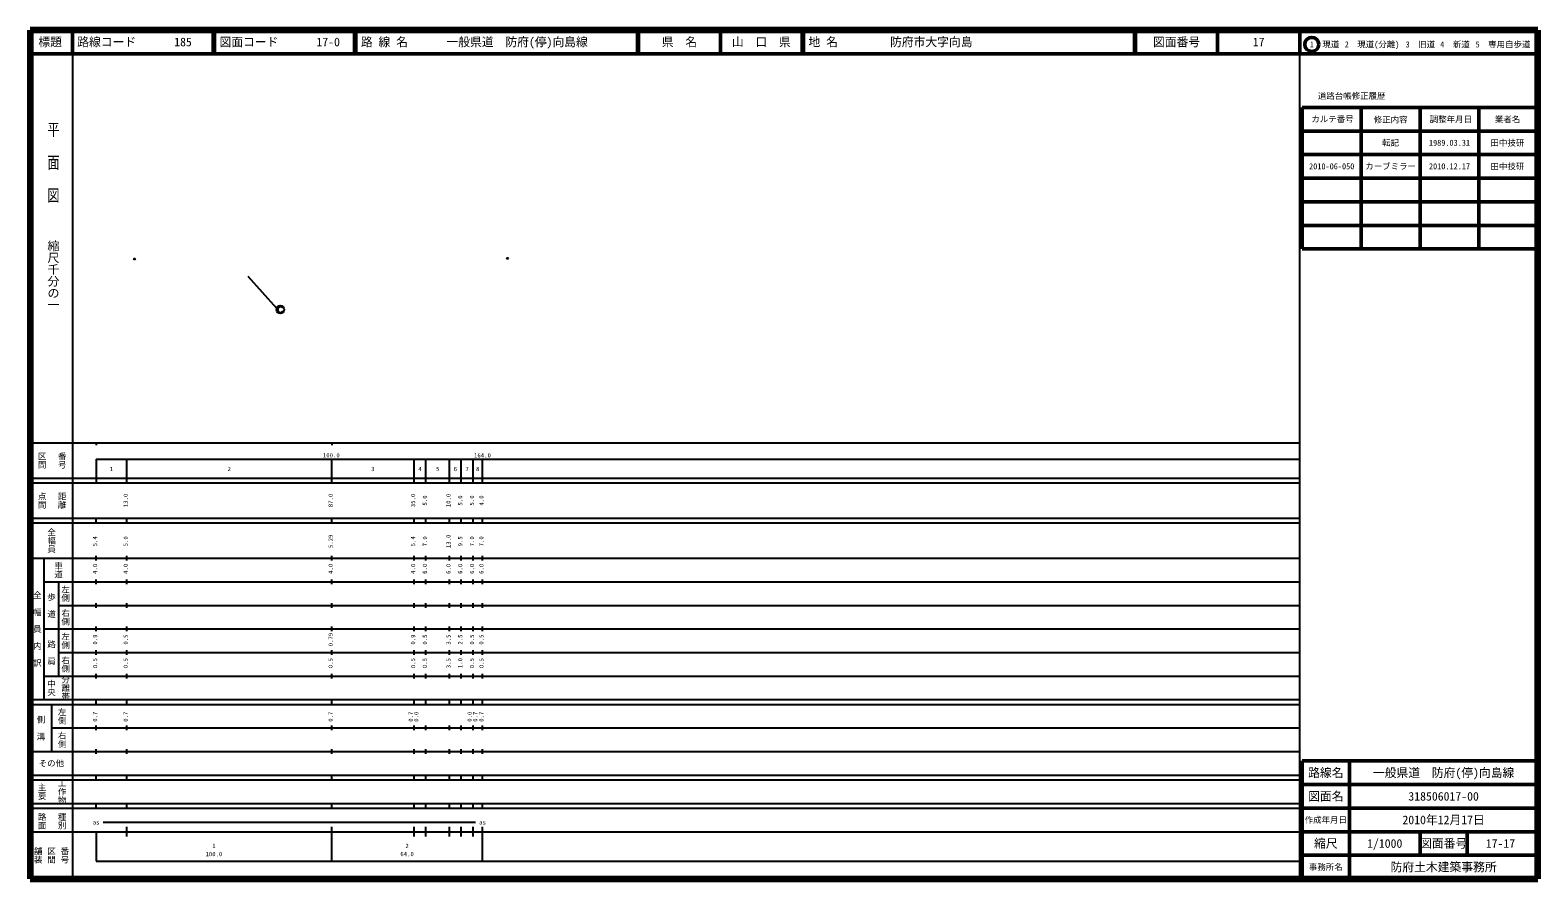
# Model space of a CAD drawing. Units: millimetres on the paper, with parts at other scales. Extents: x 40 to 680, y 20 to 380.
import ezdxf
from ezdxf.enums import TextEntityAlignment as Align

# ---------------------------------------------------------------- set-up
doc = ezdxf.new("R2010")
doc.units = ezdxf.units.MM
doc.header["$PDMODE"] = 32
doc.header["$PDSIZE"] = 0.5
for name, color, linetype, lineweight in [('M-BGD-EXST', 7, 'Continuous', 25), ('M-TTL', 2, 'Continuous', 140), ('M-TTL-BAND', 7, 'Continuous', 25), ('M-TTL-FRAM', 2, 'Continuous', 50), ('M-TTL-LINE', 7, 'Continuous', 50)]:
    doc.layers.add(name, color=color, linetype=linetype, lineweight=lineweight)
doc.layers.add('M-OTRS', color=6, linetype='Continuous')
doc.layers.add('M-TTL-TXT', color=7, linetype='Continuous')
doc.styles.add('@ＭＳ ゴシック', font='')
doc.styles.add('ＭＳ ゴシック', font='')
doc.styles.get('@ＭＳ ゴシック').set_extended_font_data('@MS Gothic')
doc.styles.get('ＭＳ ゴシック').set_extended_font_data('MS Gothic')

msp = doc.modelspace()

# ---------------------------------------------------------------- linework, layer by layer
at = {"layer": 'M-BGD-EXST'}
msp.add_line((132.425, 275.623), (144.617, 262.045), dxfattribs=at)
for points in [[(145.555, 262.41), (145.549, 262.405), (145.542, 262.401), (145.536, 262.396), (145.53, 262.392), (145.524, 262.387), (145.518, 262.382), (145.512, 262.378), (145.507, 262.373), (145.501, 262.368), (145.495, 262.363), (145.49, 262.359), (145.486, 262.355), (145.481, 262.351), (145.477, 262.346), (145.472, 262.342), (145.468, 262.338), (145.464, 262.334), (145.459, 262.329), (145.455, 262.325), (145.45, 262.32)], [(145.108, 261.479), (145.107, 261.474), (145.107, 261.468), (145.107, 261.463), (145.107, 261.457), (145.107, 261.451), (145.107, 261.446), (145.107, 261.44), (145.107, 261.435), (145.107, 261.429), (145.107, 261.424), (145.107, 261.419), (145.107, 261.414), (145.107, 261.409), (145.108, 261.404), (145.108, 261.399), (145.108, 261.394), (145.109, 261.389), (145.109, 261.385), (145.109, 261.38), (145.11, 261.375)]]:
    msp.add_lwpolyline(points, dxfattribs=at)
msp.add_circle((146.189, 261.469), 1.673, dxfattribs=at)
for centre, radius, start, end in [((146.209, 261.56), 1.072, 95.52495, 127.60811), ((146.244, 261.168), 1.466, 82.65041, 95.40069), ((146.297, 261.518), 1.112, 66.01528, 83.07561), ((146.377, 261.711), 0.904, 50.71715, 65.64127), ((146.287, 261.608), 1.04, 37.47217, 50.45368), ((146.473, 261.472), 1.365, 164.60564, 179.69499), ((146.48, 261.435), 1.372, 182.49299, 196.27034), ((146.176, 261.55), 1.059, 133.30262, 164.42504), ((146.213, 261.358), 1.094, 196.33705, 223.55998), ((146.166, 261.303), 1.022, 223.15336, 254.20378), ((146.236, 261.572), 1.299, 254.4696, 270.15184), ((146.255, 261.54), 1.268, 269.30874, 283.00083), ((146.319, 261.263), 0.984, 282.9827, 309.99717), ((146.396, 261.183), 0.873, 309.5217, 325.16369), ((146.661, 261.898), 0.566, 16.69961, 37.25618), ((146.234, 261.282), 1.063, 325.77528, 340.72913)]:
    msp.add_arc(centre, radius, start, end, dxfattribs=at)
at = {"layer": 'M-OTRS'}
for p in [(84.281, 282.947), (242.609, 283.231)]:
    msp.add_point(p, dxfattribs=at)
at = {"layer": 'M-TTL'}
for p, q in [((40, 380), (40, 20)), ((680, 380), (40, 380)), ((680, 20), (680, 380)), ((40, 20), (680, 20))]:
    msp.add_line(p, q, dxfattribs=at)
at = {"layer": 'M-TTL-BAND'}
for p, q in [((58, 370), (58, 20)), ((579, 20), (579, 370)), ((40, 205), (579, 205)), ((68, 205), (68, 204)), ((168, 205), (168, 204)), ((68, 198), (579, 198)), ((68, 198), (68, 188)), ((81, 188), (81, 198)), ((168, 188), (168, 198)), ((203, 188), (203, 198)), ((208, 188), (208, 198)), ((218, 188), (218, 198)), ((223, 188), (223, 198)), ((228, 188), (228, 198)), ((232, 188), (232, 198)), ((40, 190), (579, 190)), ((40, 188), (579, 188)), ((40, 173), (579, 173)), ((68, 171), (68, 173)), ((81, 171), (81, 173)), ((168, 171), (168, 173)), ((203, 171), (203, 173)), ((208, 171), (208, 173)), ((218, 171), (218, 173)), ((223, 171), (223, 173)), ((228, 171), (228, 173)), ((232, 171), (232, 173)), ((40, 171), (579, 171)), ((40, 156), (579, 156)), ((46, 96), (46, 156)), ((68, 155), (68, 157)), ((81, 155), (81, 157)), ((168, 155), (168, 157)), ((203, 155), (203, 157)), ((208, 155), (208, 157)), ((218, 155), (218, 157)), ((223, 155), (223, 157)), ((228, 155), (228, 157)), ((232, 155), (232, 157)), ((46, 146), (579, 146)), ((52, 146), (52, 106)), ((68, 145), (68, 147)), ((81, 145), (81, 147)), ((168, 145), (168, 147)), ((203, 145), (203, 147)), ((208, 145), (208, 147)), ((218, 145), (218, 147)), ((223, 145), (223, 147)), ((228, 145), (228, 147)), ((232, 145), (232, 147)), ((52, 136), (579, 136)), ((68, 135), (68, 137)), ((81, 135), (81, 137)), ((168, 135), (168, 137)), ((203, 135), (203, 137)), ((208, 135), (208, 137)), ((218, 135), (218, 137)), ((223, 135), (223, 137)), ((228, 135), (228, 137)), ((232, 135), (232, 137)), ((46, 126), (579, 126)), ((68, 125), (68, 127)), ((81, 125), (81, 127)), ((168, 125), (168, 127)), ((203, 125), (203, 127)), ((208, 125), (208, 127)), ((218, 125), (218, 127)), ((223, 125), (223, 127)), ((228, 125), (228, 127)), ((232, 125), (232, 127)), ((52, 116), (579, 116)), ((68, 115), (68, 117)), ((81, 115), (81, 117)), ((168, 115), (168, 117)), ((203, 115), (203, 117)), ((208, 115), (208, 117)), ((218, 115), (218, 117)), ((223, 115), (223, 117)), ((228, 115), (228, 117)), ((232, 115), (232, 117)), ((46, 106), (579, 106)), ((68, 105), (68, 107)), ((81, 105), (81, 107)), ((168, 105), (168, 107)), ((203, 105), (203, 107)), ((208, 105), (208, 107)), ((218, 105), (218, 107)), ((223, 105), (223, 107)), ((228, 105), (228, 107)), ((232, 105), (232, 107)), ((40, 96), (579, 96)), ((68, 94), (68, 96)), ((81, 94), (81, 96)), ((168, 94), (168, 96)), ((203, 94), (203, 96)), ((208, 94), (208, 96)), ((218, 94), (218, 96)), ((223, 94), (223, 96)), ((228, 94), (228, 96)), ((232, 94), (232, 96)), ((40, 94), (579, 94)), ((49, 94), (49, 74)), ((49, 84), (579, 84)), ((68, 83), (68, 85)), ((81, 83), (81, 85)), ((168, 83), (168, 85)), ((203, 83), (203, 85)), ((208, 83), (208, 85)), ((218, 83), (218, 85)), ((223, 83), (223, 85)), ((228, 83), (228, 85)), ((232, 83), (232, 85)), ((40, 74), (579, 74)), ((68, 73), (68, 75)), ((81, 73), (81, 75)), ((168, 73), (168, 75)), ((203, 73), (203, 75)), ((208, 73), (208, 75)), ((218, 73), (218, 75)), ((223, 73), (223, 75)), ((228, 73), (228, 75)), ((232, 73), (232, 75)), ((40, 64), (579, 64)), ((68, 62), (68, 64)), ((81, 62), (81, 64)), ((168, 62), (168, 64)), ((203, 62), (203, 64)), ((208, 62), (208, 64)), ((218, 62), (218, 64)), ((223, 62), (223, 64)), ((228, 62), (228, 64)), ((232, 62), (232, 64)), ((40, 62), (579, 62)), ((40, 52), (579, 52)), ((68, 50), (68, 52)), ((81, 50), (81, 52)), ((168, 50), (168, 52)), ((203, 50), (203, 52)), ((208, 50), (208, 52)), ((218, 50), (218, 52)), ((223, 50), (223, 52)), ((228, 50), (228, 52)), ((232, 50), (232, 52)), ((40, 50), (579, 50)), ((40, 40), (579, 40)), ((68, 40), (68, 27.5)), ((71, 44), (229, 44)), ((81, 38), (81, 42)), ((168, 27.5), (168, 42)), ((203, 38), (203, 42)), ((208, 38), (208, 42)), ((218, 38), (218, 42)), ((223, 38), (223, 42)), ((228, 38), (228, 42)), ((232, 27.5), (232, 42)), ((68, 27.5), (579, 27.5))]:
    msp.add_line(p, q, dxfattribs=at)
at = {"layer": 'M-TTL-FRAM'}
for p, q in [((580, 347.197), (580, 287.197)), ((580, 347.197), (680, 347.197)), ((580, 287.197), (680, 287.197)), ((680, 70), (580, 70)), ((580, 70), (580, 20))]:
    msp.add_line(p, q, dxfattribs=at)
at = {"layer": 'M-TTL-LINE'}
for p, q in [((58, 380), (58, 370)), ((117.75, 380), (117.75, 370)), ((118.25, 380), (118.25, 370)), ((177.75, 380), (177.75, 370)), ((178.25, 380), (178.25, 370)), ((297.75, 380), (297.75, 370)), ((298.25, 380), (298.25, 370)), ((333, 380), (333, 370)), ((367.75, 380), (367.75, 370)), ((368.25, 380), (368.25, 370)), ((508.747, 380), (508.747, 370)), ((509.247, 380), (509.247, 370)), ((543.997, 380), (543.997, 370)), ((579, 380), (579, 370)), ((40, 370), (680, 370)), ((605, 347.197), (605, 287.197)), ((630, 347.197), (630, 287.197)), ((655, 347.197), (655, 287.197)), ((580, 337.197), (680, 337.197)), ((580, 327.197), (680, 327.197)), ((580, 317.197), (680, 317.197)), ((580, 307.197), (680, 307.197)), ((580, 297.197), (680, 297.197)), ((600, 70), (600, 20)), ((680, 60), (580, 60)), ((680, 50), (580, 50)), ((680, 40), (580, 40)), ((630, 40), (630, 30)), ((650, 40), (650, 30)), ((680, 30), (580, 30))]:
    msp.add_line(p, q, dxfattribs=at)
msp.add_circle((584.031, 373.958), 3, dxfattribs=at)

# ---------------------------------------------------------------- texts
at = {"layer": 'M-TTL-BAND', "style": '@ＭＳ ゴシック', "width": 1.4}
msp.add_text('平  面  図', height=3.666, rotation=270, dxfattribs=at).set_placement((49.777, 306.475), align=Align.MIDDLE_RIGHT)
at = {"layer": 'M-TTL-BAND', "style": '@ＭＳ ゴシック'}
msp.add_text('縮尺千分の一', height=3.666, rotation=270, dxfattribs=at).set_placement((49.777, 261.03), align=Align.MIDDLE_RIGHT)
for s, p in [('区間', (45, 197.5)), ('番号', (53.5, 197.5)), ('点間', (45, 180.5)), ('距離', (53.5, 180.5)), ('全幅員', (49, 163.5)), ('車道', (52, 151)), ('全\u3000幅\u3000員\u3000内\u3000訳', (43, 126)), ('歩\u3000道', (49, 136)), ('左側', (55, 141)), ('右側', (55, 131)), ('左側', (55, 121)), ('路\u3000肩', (49, 116)), ('右側', (55, 111)), ('中央', (49, 101)), ('分離帯', (55, 101)), ('左側', (53.5, 89)), ('側\u3000溝', (44.5, 84)), ('右側', (53.5, 79)), ('主要', (45, 57)), ('工作物', (53.5, 57)), ('路面', (45, 44.5)), ('種別', (53.5, 44.5)), ('舗装', (43.333, 30)), ('区間', (49, 30)), ('番号', (54.667, 30))]:
    msp.add_text(s, height=2.566, rotation=270, dxfattribs=at).set_placement(p, align=Align.MIDDLE_CENTER)
at = {"layer": 'M-TTL-BAND', "style": 'ＭＳ ゴシック'}
for s, p in [('100.0', (167.844, 198.195)), ('164.0', (232, 198.195)), ('1', (74.5, 192.405)), ('2', (124.5, 192.405)), ('3', (185.5, 192.405)), ('4', (205.5, 192.405)), ('5', (213, 192.405)), ('6', (220.5, 192.405)), ('7', (225.5, 192.405)), ('8', (230, 192.405)), ('as', (68, 42.5)), ('as', (232, 42.5)), ('1', (118, 32.523)), ('2', (200, 32.523)), ('100.0', (118, 29.033)), ('64.0', (200, 29.033))]:
    msp.add_text(s, height=1.833, dxfattribs=at).set_placement(p, align=Align.BOTTOM_CENTER)
for s, p in [('13.0', (82, 180.5)), ('87.0', (169, 180.5)), ('35.0', (204, 180.5)), ('5.0', (209, 180.5)), ('10.0', (219, 180.5)), ('5.0', (224, 180.5)), ('5.0', (229, 180.5)), ('4.0', (233, 180.5)), ('5.4', (69, 163.174)), ('5.0', (82, 163.174)), ('5.29', (169, 163.174)), ('5.4', (204, 163.174)), ('7.0', (209, 163.174)), ('13.0', (219, 163.174)), ('9.5', (224, 163.174)), ('7.0', (229, 163.174)), ('7.0', (233, 163.174)), ('4.0', (69, 151.5)), ('4.0', (82, 151.5)), ('4.0', (169, 151.5)), ('4.0', (204, 151.5)), ('6.0', (209, 151.5)), ('6.0', (219, 151.5)), ('6.0', (224, 151.5)), ('6.0', (229, 151.5)), ('6.0', (233, 151.5)), ('0.9', (69, 121.5)), ('0.5', (82, 121.5)), ('0.79', (169, 121.5)), ('0.9', (204, 121.5)), ('0.5', (209, 121.5)), ('3.5', (219, 121.5)), ('2.5', (224, 121.5)), ('0.5', (229, 121.5)), ('0.5', (233, 121.5)), ('0.5', (69, 111.5)), ('0.5', (82, 111.5)), ('0.5', (169, 111.5)), ('0.5', (204, 111.5)), ('0.5', (209, 111.5)), ('3.5', (219, 111.5)), ('1.0', (224, 111.5)), ('0.5', (229, 111.5)), ('0.5', (233, 111.5)), ('0.7', (69, 88.764)), ('0.7', (82, 88.764)), ('0.7', (169, 88.764)), ('0.7', (203, 88.764)), ('0.0', (205.37, 88.764)), ('0.0', (228, 88.764)), ('0.7', (230.37, 88.764)), ('0.7', (233, 88.764))]:
    msp.add_text(s, height=1.833, rotation=90, dxfattribs=at).set_placement(p, align=Align.BOTTOM_CENTER)
msp.add_text('その他', height=2.566, dxfattribs=at).set_placement((49, 69), align=Align.MIDDLE_CENTER)
at = {"layer": 'M-TTL-TXT', "style": 'ＭＳ ゴシック'}
for s, height, p in [('標題', 3.666, (48.5, 375)), ('県\u3000名', 3.666, (315.625, 375)), ('山\u3000口\u3000県', 3.666, (350.375, 375)), ('図面番号', 3.666, (526.622, 375)), ('17', 3.666, (561.497, 375)), ('1\u3000現道', 2.566, (589.448, 373.958)), ('2\u3000現道(分離)', 2.566, (609.619, 373.958)), ('3\u3000旧道', 2.566, (630.121, 373.958)), ('4\u3000新道', 2.566, (644.824, 373.958)), ('5\u3000専用自歩道', 2.566, (665.228, 373.958)), ('道路台帳修正履歴', 2.566, (600.968, 352.113)), ('カルテ番号', 2.566, (592.839, 342.277)), ('修正内容', 2.566, (617.509, 342.023)), ('調整年月日', 2.566, (643.089, 342.197)), ('業者名', 2.566, (667.134, 342.197)), ('転記', 2.566, (617.5, 332.245)), ('1989.03.31', 2.566, (642.5, 332.245)), ('田中技研', 2.566, (667.077, 332.189)), ('2010-06-050', 2.566, (592.5, 322.245)), ('カーブミラー', 2.566, (617.5, 322.245)), ('2010.12.17', 2.566, (642.5, 322.245)), ('田中技研', 2.566, (667.077, 322.189)), ('路線名', 3.666, (590, 65)), ('路線名', 3.666, (590, 65)), ('一般県道\u3000防府(停)向島線', 3.666, (640, 65)), ('図面名', 3.666, (590, 55)), ('図面名', 3.666, (590, 55)), ('318506017-00', 3.666, (640, 55)), ('作成年月日', 2.566, (590, 45)), ('作成年月日', 2.566, (590, 45)), ('2010年12月17日', 3.666, (640, 45)), ('縮尺', 3.666, (590, 35)), ('縮尺', 3.666, (590, 35)), ('1/1000', 3.666, (615, 35)), ('図面番号', 3.666, (640, 35)), ('図面番号', 3.666, (640, 35)), ('17-17', 3.666, (664.125, 35)), ('事務所名', 2.566, (590, 25)), ('事務所名', 2.566, (590, 25)), ('防府土木建築事務所', 3.666, (640, 25))]:
    msp.add_text(s, height=height, dxfattribs=at).set_placement(p, align=Align.MIDDLE_CENTER)
for s, p in [('路線コード', (60, 375)), ('185', (101.142, 375)), ('図面コード', (120.38, 375)), ('17-0', (161.521, 375)), ('路 線 名', (180.38, 375)), ('一般県道\u3000防府(停)向島線', (216.734, 375)), ('地 名', (370.38, 375)), ('防府市大字向島', (405.024, 375))]:
    msp.add_text(s, height=3.666, dxfattribs=at).set_placement(p, align=Align.MIDDLE_LEFT)

doc.saveas('drawing.dxf')
